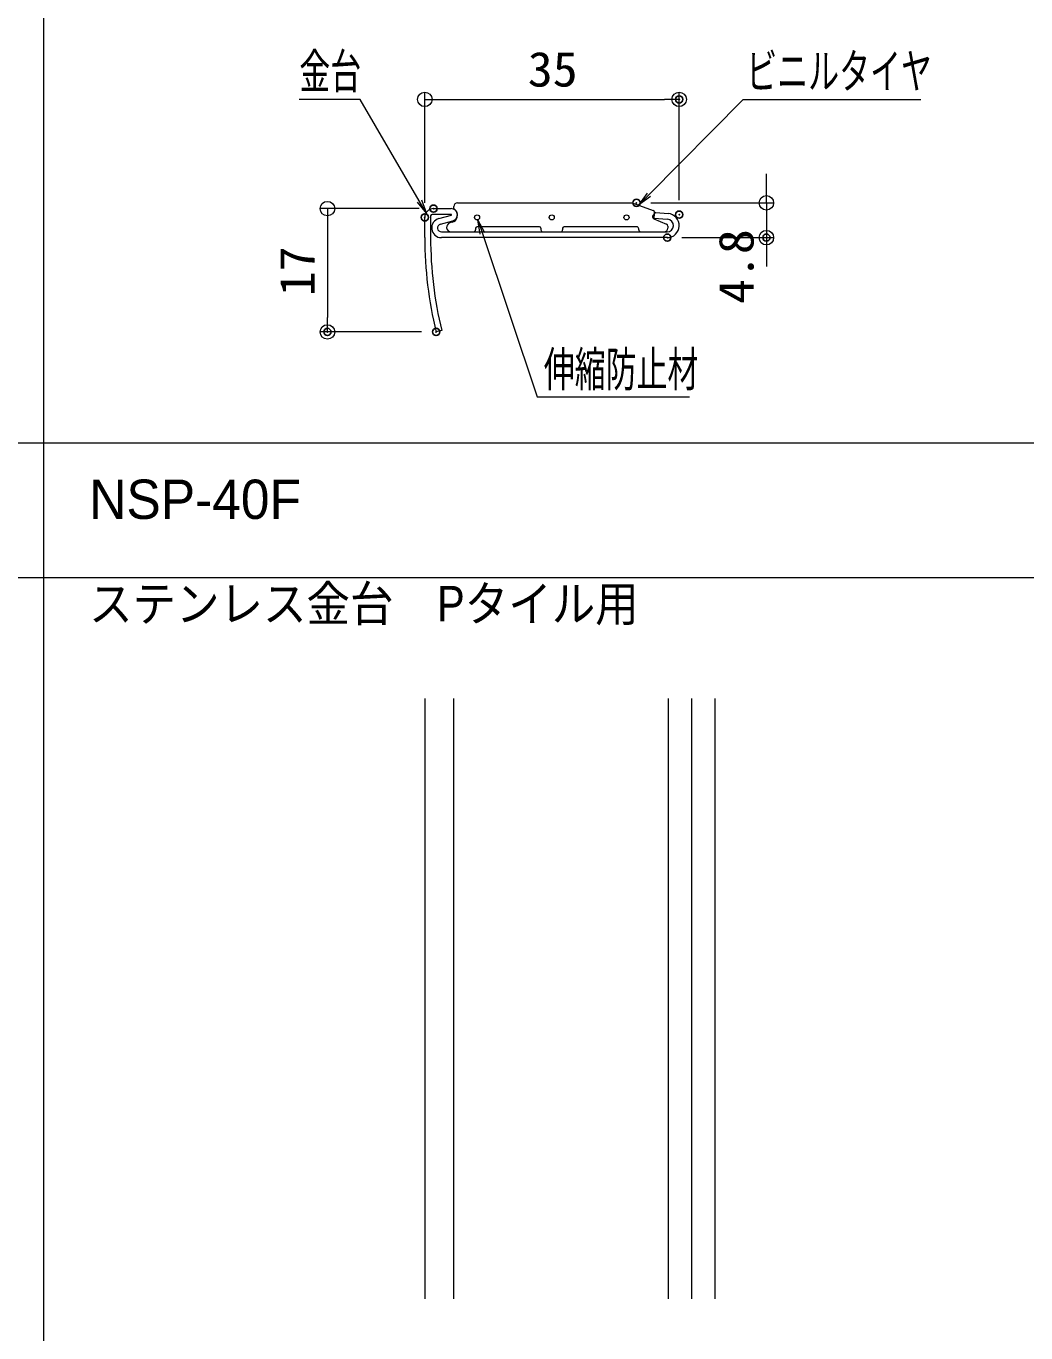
# Model space of a CAD drawing. Units: millimetres, scale not verified. Extents: x -400 to 400, y -277 to 277.
# Drawn here: x -73.2 to 64.6, y -30.7 to 149.5 of the extents above; entities that cross this region are included whole.
import ezdxf
from ezdxf.enums import TextEntityAlignment as Align

# ---------------------------------------------------------------- set-up
doc = ezdxf.new("R2010")
doc.units = ezdxf.units.MM
doc.header["$LTSCALE"] = 2
doc.header["$PDMODE"] = 32
doc.header["$PDSIZE"] = 1
for name, color, linetype, lineweight in [('0-0_zumenwaku', 6, 'Continuous', 9), ('0-2_0', 1, 'Continuous', 9), ('0-4_1', 3, 'Continuous', 9), ('0-5_CSLAYER1', 3, 'Continuous', 9), ('0-6_sunpou', 7, 'Continuous', 9), ('0-C_6文字', 2, 'Continuous', 9)]:
    doc.layers.add(name, color=color, linetype=linetype, lineweight=lineweight)
doc.layers.add('0-1_moji', color=2, linetype='Continuous')
doc.layers.add('0-3_Defpoints', color=7, linetype='Continuous')
doc.styles.add('ＭＳ ゴシック', font='')
doc.styles.add('ＭＳ Ｐゴシック', font='')
doc.styles.get('ＭＳ ゴシック').set_extended_font_data('MS Gothic')
doc.styles.get('ＭＳ Ｐゴシック').set_extended_font_data('MS PGothic')

# ---------------------------------------------------------------- blocks, each defined once
blk = doc.blocks.new('_Origin')
at = {"layer": '0-2_0'}
blk.add_line((0, 0), (-2, 0), dxfattribs=at)
blk.add_circle((0, 0), 1, dxfattribs=at)
blk = doc.blocks.new('MLeader7')
at = {"layer": '0-C_6文字', "color": 1}
blk.add_line((26.361, 139.384), (50.096, 139.384), dxfattribs=at)
at = {"layer": '0-C_6文字'}
blk.add_line((12.847, 125.989), (11.203, 124.802), dxfattribs=at)
at = {"layer": '0-C_6文字', "color": 1}
blk.add_lwpolyline([(12.61, 126.223), (25.641, 139.384), (26.361, 139.384)], dxfattribs=at)
at = {"layer": '0-C_6文字'}
blk.add_lwpolyline([(12.373, 126.458), (11.203, 124.802), (12.61, 126.223)], dxfattribs=at)
at = {"layer": '0-C_6文字', "style": 'ＭＳ ゴシック', "width": 0.65}
blk.add_text('ビニルタイヤ', height=4.809, dxfattribs=at).set_placement((26.062, 139.441), align=Align.BOTTOM_LEFT)
blk = doc.blocks.new('MLeader14')
at = {"layer": '0-C_6文字', "color": 1}
blk.add_line((-27.909, 139.384), (-35.556, 139.384), dxfattribs=at)
at = {"layer": '0-C_6文字'}
blk.add_line((-18.727, 125.546), (-18.007, 123.651), dxfattribs=at)
at = {"layer": '0-C_6文字', "color": 1}
blk.add_lwpolyline([(-19.015, 125.378), (-27.189, 139.384), (-27.909, 139.384)], dxfattribs=at)
at = {"layer": '0-C_6文字'}
blk.add_lwpolyline([(-19.303, 125.21), (-18.007, 123.651), (-19.015, 125.378)], dxfattribs=at)
at = {"layer": '0-C_6文字', "style": 'ＭＳ ゴシック', "width": 0.65}
blk.add_text('金台', height=4.809, dxfattribs=at).set_placement((-35.556, 139.433), align=Align.BOTTOM_LEFT)
blk = doc.blocks.new('MLeader21')
at = {"layer": '0-C_6文字'}
blk.add_line((-10.62, 120.786), (-10.939, 122.789), dxfattribs=at)
at = {"layer": '0-C_6文字', "color": 1}
blk.add_line((-2.04, 98.356), (18.207, 98.356), dxfattribs=at)
at = {"layer": '0-C_6文字'}
blk.add_lwpolyline([(-9.988, 120.998), (-10.939, 122.789), (-10.304, 120.892)], dxfattribs=at)
at = {"layer": '0-C_6文字', "color": 1}
blk.add_lwpolyline([(-10.304, 120.892), (-2.76, 98.356), (-2.04, 98.356)], dxfattribs=at)
at = {"layer": '0-C_6文字', "style": 'ＭＳ ゴシック', "width": 0.65}
blk.add_text('伸縮防止材', height=4.809, dxfattribs=at).set_placement((-1.86, 98.33), align=Align.BOTTOM_LEFT)

msp = doc.modelspace()

# ---------------------------------------------------------------- linework, layer by layer
at = {"layer": '0-0_zumenwaku'}
for p, q in [((-70.823, 276.969), (-70.823, -277.031)), ((257.977, 91.969), (-400.023, 91.969)), ((-399.623, 73.446), (257.977, 73.446))]:
    msp.add_line(p, q, dxfattribs=at)
at = {"layer": '0-2_0'}
for p, q in [((-18.258, 125.118), (-18.258, 140.384)), ((-16.258, 139.384), (14.805, 139.384)), ((16.805, 125.494), (16.805, 140.384)), ((28.827, 127.118), (28.827, 129.118)), ((12.919, 125.118), (29.827, 125.118)), ((28.827, 125.118), (28.827, 120.318)), ((-19.058, 124.318), (-32.683, 124.318)), ((-31.683, 122.318), (-31.683, 109.318)), ((17.168, 120.318), (29.827, 120.318)), ((28.827, 118.318), (28.827, 116.318)), ((-18.7, 107.318), (-32.683, 107.318))]:
    msp.add_line(p, q, dxfattribs=at)
at = {"layer": '0-3_Defpoints'}
for p in [(16.805, 139.384), (-17.058, 124.318), (10.919, 125.118), (-18.258, 123.118), (16.805, 123.494), (15.168, 120.318), (28.827, 120.318), (-31.683, 107.318), (-16.7, 107.318)]:
    msp.add_point(p, dxfattribs=at)
at = {"layer": '0-4_1'}
for p, q in [((-18.258, 56.748), (-18.258, -26.026)), ((21.742, 56.748), (21.742, -26.026))]:
    msp.add_line(p, q, dxfattribs=at)
at = {"layer": '0-5_CSLAYER1'}
for p, q in [((-14.258, 124.318), (-14.258, 124.618)), ((-18.258, 120.318), (-18.258, 123.118)), ((-17.458, 123.318), (-17.458, 120.318)), ((-14.608, 123.518), (-17.258, 123.518)), ((-17.058, 124.318), (-14.608, 124.318)), ((-16.318, 122.958), (-14.595, 123.419)), ((-16.11, 122.185), (-14.388, 122.647)), ((-14.051, 124.113), (-14.258, 124.32)), ((13.357, 123.589), (13.202, 123.404)), ((13.359, 123.615), (13.307, 123.018)), ((13.307, 123.018), (15.214, 122.851)), ((13.315, 122.935), (15.059, 122.195)), ((13.576, 123.797), (15.284, 123.648)), ((-15.97, 121.118), (15.138, 121.118)), ((-14.5, 122.44), (-14.789, 122.362)), ((-11.258, 121.618), (-11.258, 121.418)), ((-2.458, 121.818), (-11.058, 121.818)), ((-2.258, 121.618), (-2.258, 121.418)), ((0.742, 121.618), (0.742, 121.418)), ((10.942, 121.818), (0.942, 121.818)), ((11.242, 121.418), (11.242, 121.518)), ((15.242, 121.919), (15.242, 121.618)), ((15.138, 120.318), (-15.97, 120.318)), ((-15.923, 107.507), (-16.7, 107.318))]:
    msp.add_line(p, q, dxfattribs=at)
msp.add_lwpolyline([(-13.758, 125.118), (10.336, 125.118), (13.23, 124.064)], dxfattribs=at)
for centre in [(-11.058, 123.118), (-0.758, 123.118), (9.542, 123.118)]:
    msp.add_circle(centre, 0.35, dxfattribs=at)
for centre, radius, start, end in [((-13.758, 124.618), 0.5, 90, 180), ((-17.058, 123.118), 1.2, 90, 180), ((-17.258, 123.318), 0.2, 90, 180), ((-15.97, 121.661), 1.343, 105, 270), ((-14.608, 123.468), 0.85, 285, 90), ((-14.608, 123.468), 0.05, 285, 90), ((-14.758, 123.405), 1, 285, 45), ((13.432, 123.212), 0.3, 140, 247), ((13.128, 123.782), 0.3, 320, 70), ((13.558, 123.598), 0.2, 85, 175), ((15.138, 121.986), 1.668, 270, 85), ((15.138, 121.986), 0.868, 270, 85), ((-15.97, 121.661), 0.543, 105, 270), ((-14.625, 121.751), 0.633, 105, 270), ((-11.558, 121.418), 0.3, 270, 0), ((-11.058, 121.618), 0.2, 90, 180), ((-2.458, 121.618), 0.2, 0, 90), ((-1.958, 121.418), 0.3, 180, 270), ((0.442, 121.418), 0.3, 270, 0), ((0.942, 121.618), 0.2, 90, 180), ((10.942, 121.518), 0.3, 0, 90), ((11.542, 121.418), 0.3, 180, 270), ((14.742, 121.618), 0.5, 270, 0), ((14.942, 121.919), 0.3, 0, 67), ((36.742, 120.318), 55, 180, 193.67202), ((36.742, 120.318), 54.2, 180, 193.67202)]:
    msp.add_arc(centre, radius, start, end, dxfattribs=at)
at = {"layer": '0-6_sunpou'}
for p, q in [((-14.258, -26.026), (-14.258, 56.748)), ((15.336, -26.026), (15.336, 56.748)), ((18.532, -26.026), (18.532, 56.748)), ((-18.258, -26.026), (-18.238, -26.026))]:
    msp.add_line(p, q, dxfattribs=at)

# ---------------------------------------------------------------- block references
at = {"layer": '0-2_0'}
for p, rotation in [((-18.258, 139.384), 180), ((28.827, 125.118), 270), ((-31.683, 124.318), 90), ((28.827, 120.318), 90), ((-31.683, 107.318), 270)]:
    msp.add_blockref('_Origin', p, dxfattribs=dict(at, rotation=rotation))
msp.add_blockref('_Origin', (16.805, 139.384), dxfattribs=at)
at = {"layer": '0-C_6文字'}
for name in ['MLeader14', 'MLeader7', 'MLeader21']:
    msp.add_blockref(name, (0, 0), dxfattribs=at)

# ---------------------------------------------------------------- texts
at = {"layer": '0-1_moji', "style": 'ＭＳ Ｐゴシック'}
msp.add_text('NSP-40F', height=5.425, dxfattribs=at).set_placement((-64.517, 79.899), align=Align.BOTTOM_LEFT)
at = {"layer": '0-1_moji', "style": 'ＭＳ Ｐゴシック', "width": 0.9}
msp.add_text('ステンレス金台\u3000Pタイル用', height=4.883, dxfattribs=at).set_placement((-64.542, 65.933), align=Align.BOTTOM_LEFT)
at = {"layer": '0-2_0', "color": 2, "style": 'ＭＳ ゴシック', "width": 1.05}
msp.add_text('35', height=4.809, dxfattribs=at).set_placement((-4.06, 139.709), align=Align.BOTTOM_LEFT)
for s, p in [('4.8', (28.502, 111.175)), ('17', (-32.008, 112.234))]:
    msp.add_text(s, height=4.809, rotation=90, dxfattribs=at).set_placement(p, align=Align.BOTTOM_LEFT)

doc.saveas('drawing.dxf')
